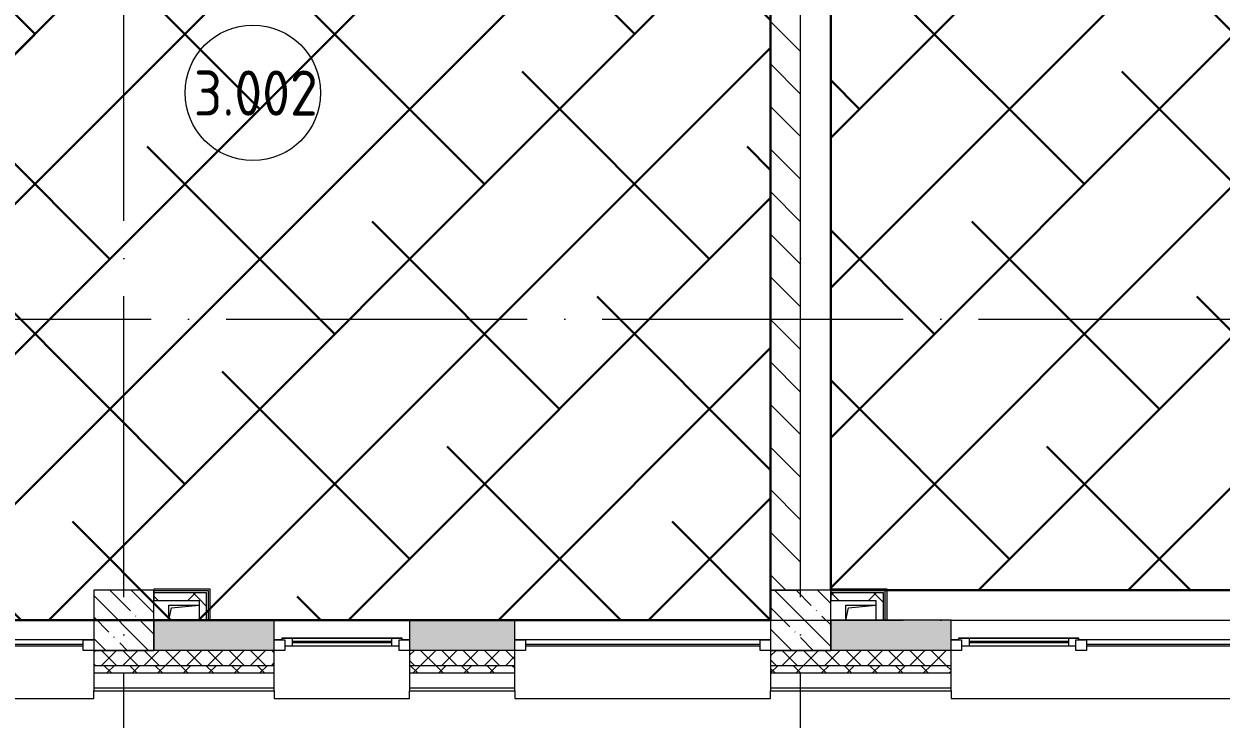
# Model space of a CAD drawing. Header units: millimetres. Extents: x -68946 to 690821, y -552984 to 293768.
# Drawn here: x 9398 to 17357, y -216373 to -211754 of the extents above; entities that cross this region are included whole.
import ezdxf

# ---------------------------------------------------------------- set-up
doc = ezdxf.new("R2010")
doc.units = ezdxf.units.MM
doc.linetypes.add('ADSK_Линия сетки', pattern=[2500, 2000, -250, 0, -250])
for name, color, linetype, lineweight in [('1.1) Стяжка 5 вып.', 30, 'Continuous', 30), ('1.3) Звуко-изол           5 вып.', 90, 'Continuous', 30), ('A-AREA-____-IDEN', 250, 'Continuous', 9), ('A-DETL-GENF-OTLN', 250, 'Continuous', 5), ('A-FLOR-____-OTLN', 250, 'Continuous', 9), ('A-GLAZ-____-MCUT', 250, 'Continuous', 9), ('A-GLAZ-____-OTLN', 250, 'Continuous', 5), ('A-WALL-____-MCUT', 250, 'Continuous', 13), ('A-WALL-____-PATT', 250, 'Continuous', 13), ('A-WALL-FNSH-MCUT', 250, 'Continuous', 13), ('I-WALL-____-OTLN', 250, 'Continuous', 9), ('S-COLS-____-MCUT', 250, 'Continuous', 25), ('S-COLS-____-OTLN', 250, 'Continuous', 9), ('S-GRID-____-OTLN', 250, 'Continuous', 9)]:
    doc.layers.add(name, color=color, linetype=linetype, lineweight=lineweight)
doc.styles.add('ISOCPEUR_1', font='isocpeur.ttf', dxfattribs={"width": 0.9, "height": 250})
pattern_1 = [(135, (-3188.22, -259241.39), (-142.5612, -142.5612), []), (135, (-3045.66, -259241.39), (-142.5612, -142.5612), [252.016, -50.403, 3.353, -47.05])]
pattern_2 = [(45, (-3188.22, -259241.39), (-141.42136, 141.42136), []), (135, (-3188.22, -259241.39), (-141.42136, -141.42136), [])]

# ---------------------------------------------------------------- blocks, each defined once
blk = doc.blocks.new('Окно_СКБ_2Ст1 - Окно_СКБ_2Ст_3300_ОК1-V37-АР1_Маркировочный план 3 этажа')
at = {"layer": 'A-GLAZ-____-MCUT'}
for p, q in [((-1650, -195), (-1650, -125)), ((-1650, -125), (-1580, -125)), ((-1580, -125), (-1580, -195)), ((750, -195), (750, -125)), ((750, -125), (820, -125)), ((820, -125), (820, -195)), ((1580, -155), (820, -155)), ((820, -155), (820, -195)), ((870, -205), (870, -155)), ((1530, -205), (1530, -155)), ((1580, -195), (1580, -125)), ((1580, -125), (1650, -125)), ((1580, -195), (1580, -155)), ((1650, -125), (1650, -195)), ((-1580, -195), (-1650, -195)), ((820, -195), (750, -195)), ((820, -195), (800, -195)), ((800, -195), (800, -205)), ((800, -205), (1600, -205)), ((1600, -205), (800, -205)), ((1650, -195), (1580, -195)), ((1600, -195), (1580, -195)), ((1600, -205), (1600, -195))]:
    blk.add_line(p, q, dxfattribs=at)
at = {"layer": 'A-GLAZ-____-MCUT', "lineweight": 5}
for p, q in [((750, -155), (-1580, -155)), ((750, -165), (-1580, -165)), ((870, -175), (1530, -175)), ((1530, -185), (870, -185))]:
    blk.add_line(p, q, dxfattribs=at)
at = {"layer": 'A-GLAZ-____-OTLN'}
for p, q in [((-1650, -195), (800, -195)), ((1600, -195), (1650, -195))]:
    blk.add_line(p, q, dxfattribs=at)
blk = doc.blocks.new('Окно_СКБ_2Ст1 - Окно_СКБ_2Ст_3300_ОК1-V35-АР1_Маркировочный план 3 этажа')
at = {"layer": 'A-GLAZ-____-MCUT'}
for p, q in [((-1650, -195), (-1650, -125)), ((-1650, -125), (-1580, -125)), ((-1580, -125), (-1580, -195)), ((750, -195), (750, -125)), ((750, -125), (820, -125)), ((820, -125), (820, -195)), ((1580, -155), (820, -155)), ((820, -155), (820, -195)), ((870, -205), (870, -155)), ((1530, -205), (1530, -155)), ((1580, -195), (1580, -125)), ((1580, -125), (1650, -125)), ((1580, -195), (1580, -155)), ((1650, -125), (1650, -195)), ((-1580, -195), (-1650, -195)), ((820, -195), (750, -195)), ((820, -195), (800, -195)), ((800, -195), (800, -205)), ((800, -205), (1600, -205)), ((1600, -205), (800, -205)), ((1650, -195), (1580, -195)), ((1600, -195), (1580, -195)), ((1600, -205), (1600, -195))]:
    blk.add_line(p, q, dxfattribs=at)
at = {"layer": 'A-GLAZ-____-MCUT', "lineweight": 5}
for p, q in [((750, -155), (-1580, -155)), ((750, -165), (-1580, -165)), ((870, -175), (1530, -175)), ((1530, -185), (870, -185))]:
    blk.add_line(p, q, dxfattribs=at)
at = {"layer": 'A-GLAZ-____-OTLN'}
for p, q in [((-1650, -195), (800, -195)), ((1600, -195), (1650, -195))]:
    blk.add_line(p, q, dxfattribs=at)
blk = doc.blocks.new('Окно_СКБ_1Ст1 - 120_Окно_СКБ_1Ст_900_ОК3л-29018700-АР1_Маркировочный план 3 этажа')
at = {"layer": 'A-GLAZ-____-MCUT'}
for p, q in [((-450, -195), (-450, -125)), ((-450, -125), (-380, -125)), ((-380, -125), (-380, -195)), ((380, -155), (-380, -155)), ((-380, -155), (-380, -195)), ((-330, -205), (-330, -155)), ((330, -205), (330, -155)), ((380, -195), (380, -125)), ((380, -125), (450, -125)), ((380, -195), (380, -155)), ((450, -125), (450, -195)), ((-380, -195), (-450, -195)), ((-380, -195), (-400, -195)), ((-400, -195), (-400, -205)), ((-400, -205), (400, -205)), ((400, -205), (-400, -205)), ((450, -195), (380, -195)), ((400, -195), (380, -195)), ((400, -205), (400, -195))]:
    blk.add_line(p, q, dxfattribs=at)
at = {"layer": 'A-GLAZ-____-MCUT', "lineweight": 5}
for p, q in [((-330, -175), (330, -175)), ((330, -185), (-330, -185))]:
    blk.add_line(p, q, dxfattribs=at)
at = {"layer": 'A-GLAZ-____-OTLN'}
for p, q in [((-450, -195), (-400, -195)), ((400, -195), (450, -195))]:
    blk.add_line(p, q, dxfattribs=at)
blk = doc.blocks.new('Окно_СКБ_1Ст1 - 120_Окно_СКБ_1Ст_1700_ОК19Л-V39-АР1_Маркировочный план 3 этажа')
at = {"layer": 'A-GLAZ-____-MCUT'}
for p, q in [((-850, -195), (-850, -125)), ((-850, -125), (-780, -125)), ((-780, -125), (-780, -195)), ((780, -195), (780, -125)), ((780, -125), (850, -125)), ((850, -125), (850, -195)), ((-780, -195), (-850, -195)), ((850, -195), (780, -195))]:
    blk.add_line(p, q, dxfattribs=at)
at = {"layer": 'A-GLAZ-____-MCUT', "lineweight": 5}
for p, q in [((780, -155), (-780, -155)), ((780, -165), (-780, -165))]:
    blk.add_line(p, q, dxfattribs=at)
at = {"layer": 'A-GLAZ-____-OTLN'}
blk.add_line((-850, -195), (850, -195), dxfattribs=at)
blk = doc.blocks.new('WNW_Отлив1 - Отлив_металлический 2-28598290-АР1_Маркировочный план 3 этажа')
at = {"layer": 'A-GLAZ-____-OTLN'}
for p, q in [((1650, 320), (-1650, 320)), ((-1650, 320), (-1650, 270)), ((1650, 270), (1650, 320))]:
    blk.add_line(p, q, dxfattribs=at)
blk = doc.blocks.new('WNW_Отлив1 - Отлив_металлический 2-28596055-АР1_Маркировочный план 3 этажа')
at = {"layer": 'A-GLAZ-____-OTLN'}
for p, q in [((450, 320), (-450, 320)), ((-450, 320), (-450, 270)), ((450, 270), (450, 320))]:
    blk.add_line(p, q, dxfattribs=at)
blk = doc.blocks.new('WNW_Отлив1 - Отлив_металлический 2-28595994-АР1_Маркировочный план 3 этажа')
at = {"layer": 'A-GLAZ-____-OTLN'}
for p, q in [((850, 320), (-850, 320)), ((-850, 320), (-850, 270)), ((850, 270), (850, 320))]:
    blk.add_line(p, q, dxfattribs=at)
blk = doc.blocks.new('_Wn_-As_OpeningMEP_floor__Rectangular - _Wn_-As_OpeningMEP_floor__Rectangular-35307840-АР1_Маркировочный план 3 этажа')
at = {"layer": 'A-DETL-GENF-OTLN', "lineweight": 5}
for p, q in [((-100, 0), (-82.3, 82.3)), ((-82.3, 82.3), (100, 100))]:
    blk.add_line(p, q, dxfattribs=at)
blk = doc.blocks.new('AAR_СКБ_Марка_Помещения_мал - Номер-28977439-АР1_Маркировочный план 3 этажа')
at = {"layer": 'A-AREA-____-IDEN'}
blk.add_circle((-0.028, 0), 3, dxfattribs=at)

msp = doc.modelspace()

# ---------------------------------------------------------------- hatches: boundary and pattern name
at = {"layer": '1.1) Стяжка 5 вып.', "lineweight": 30, "true_color": 0xf26722}
h = msp.add_hatch(dxfattribs=at)
h.set_pattern_fill('ANSI32', color=30, scale=222)
h.paths.add_polyline_path([(23361.7544, -208066.3886), (14761.7544, -208066.3886), (14761.7544, -215516.3886), (23361.7544, -215516.3886)])
h = msp.add_hatch(dxfattribs=at)
h.set_pattern_fill('ANSI32', color=30, scale=222)
h.paths.add_polyline_path([(14361.7544, -208466.3886), (-3188.2237, -208466.3886), (-3188.2237, -215438.388), (-2570.2028, -215438.388), (-2570.2028, -215716.3886), (14361.7544, -215716.3886)])
at = {"layer": '1.3) Звуко-изол           5 вып.', "lineweight": 30}
h = msp.add_hatch(dxfattribs=at)
h.set_pattern_fill('ANSI38', color=256, scale=222)
h.paths.add_polyline_path([(23361.7544, -208066.3886), (14761.7544, -208066.3886), (14761.7544, -215516.3886), (23361.7544, -215516.3886)])
h = msp.add_hatch(dxfattribs=at)
h.set_pattern_fill('ANSI38', color=256, scale=222)
h.paths.add_polyline_path([(14361.7544, -208466.3886), (-3188.2237, -208466.3886), (-3188.2237, -215438.388), (-2570.2028, -215438.388), (-2570.2028, -215716.3886), (14361.7544, -215716.3886)])
at = {"layer": 'A-WALL-____-PATT', "lineweight": 15, "true_color": 0x000000}
h = msp.add_hatch(dxfattribs=at)
h.set_pattern_fill('FP_1', color=18, style=0, pattern_type=2)
h.set_pattern_definition([(135, (-3188.22, -259241.39), (-141.42136, -141.42136), [])])
h.paths.add_polyline_path([(14561.7763, -215516.3886), (14561.7763, -208466.3886), (14361.7763, -208466.3886), (14361.7763, -215516.3886)])
h = msp.add_hatch(dxfattribs=at)
h.set_pattern_fill('FP_51', color=18, style=0, pattern_type=2)
h.set_pattern_definition(pattern_2)
h.paths.add_polyline_path([(10561.7763, -215584.3886), (10561.7763, -215534.3886), (10261.7763, -215534.3886), (10261.7763, -215584.3886), (10560.4701, -215584.3886)])
h = msp.add_hatch(dxfattribs=at)
h.set_pattern_fill('FP_51', color=18, style=0, pattern_type=2)
h.set_pattern_definition(pattern_2)
h.paths.add_polyline_path([(10565.8583, -215716.3886), (10611.7763, -215716.3886), (10611.7763, -215534.3886), (10561.7763, -215534.3886), (10561.7763, -215716.3886)])
h = msp.add_hatch(dxfattribs=at)
h.set_pattern_fill('FP_51', color=18, style=0, pattern_type=2)
h.set_pattern_definition(pattern_2)
h.paths.add_polyline_path([(14761.7763, -215584.3886), (15061.7763, -215584.3886), (15061.7763, -215534.3886), (14761.7763, -215534.3886), (14761.7763, -215577.3899)])
h = msp.add_hatch(dxfattribs=at)
h.set_pattern_fill('FP_51', color=18, style=0, pattern_type=2)
h.set_pattern_definition(pattern_2)
h.paths.add_polyline_path([(15111.7763, -215716.3886), (15111.7763, -215534.3886), (15061.7763, -215534.3886), (15061.7763, -215716.3886)])
h = msp.add_hatch(dxfattribs=at)
h.set_pattern_fill('FP_50', color=18, style=0, pattern_type=2)
h.set_pattern_definition([(50, (-3188.22, -259241.4), (364.3679, -31.8783), [38.1, -419.1]), (355, (-3188.22, -259241.4), (-70.4859, 382.1133), [30.48, -335.28]), (100.451, (-3157.86, -259244.05), (293.885, 350.2334), [32.38, -356.18]), (46.184, (-3188.22, -259139.8), (542.1585, -84.0858), [57.15, -628.65]), (96.636, (-3143.04, -259146.8), (474.805, 494.8554), [48.57, -534.27]), (351.184, (-3188.2, -259139.8), (474.8102, 494.85), [45.72, -502.92]), (21, (-3137.42, -259165.2), (303.2285, -204.5305), [38.1, -419.1]), (326, (-3137.42, -259165.2), (123.6039, 368.376), [30.48, -335.28]), (71.451, (-3112.15, -259182.23), (426.8341, 163.8427), [32.38, -356.18]), (37.5, (-3188.22, -259241.39), (6.17665, 169.11015), [16.764, -314.452, 16.764, -323.596, -336.55]), (37.5, (-3188.22, -259241.39), (6.17665, 169.11015), [-671.576, 16.764, -319.786]), (7.5, (-3188.22, -259241.39), (133.63888, 200.3615), [16.764, -177.292, 16.764, -306.832, -128.27]), (7.5, (-3188.22, -259241.39), (133.63888, 200.3615), [-517.652, 16.764, -111.506]), (327.5, (-3301.51, -259241.39), (271.18182, -11.45836), [16.764, -110.236, 16.764, -379.476, -525.78]), (327.5, (-3301.51, -259241.39), (271.18182, -11.45836), [-523.24, 16.764, -509.016]), (317.5, (-3352.3, -259241.4), (296.2585, 50.85285), [16.764, -148.336, 16.764, -246.38, -373.38]), (317.5, (-3352.3, -259241.4), (296.2585, 50.85285), [-428.244, 16.764, -356.616])])
h.paths.add_polyline_path([(-2838.2456, -215916.3886), (-2438.2237, -215916.3886), (-2438.2237, -215716.3886), (-2988.2456, -215716.3886), (-2988.2456, -215916.3886)])
h.paths.add_polyline_path([(1361.7763, -215916.3886), (2061.7763, -215916.3886), (2061.7763, -215716.3886), (1261.7544, -215716.3886), (1261.7544, -215916.3886), (1346.8153, -215916.3886)])
h.paths.add_polyline_path([(5761.7544, -215916.3886), (6561.7763, -215916.3886), (6561.7763, -215716.3886), (5761.7544, -215716.3886), (5761.7544, -215880.8938)])
h.paths.add_polyline_path([(10361.7763, -215916.3886), (11061.7763, -215916.3886), (11061.7763, -215716.3886), (10261.7544, -215716.3886), (10261.7544, -215916.3886)])
h.paths.add_polyline_path([(11961.7763, -215916.3886), (12661.7763, -215916.3886), (12661.7763, -215716.3886), (11961.7763, -215716.3886), (11961.7763, -215790.0732)])
h.paths.add_polyline_path([(14761.7544, -215916.3886), (15561.7763, -215916.3886), (15561.7763, -215716.3886), (14761.7544, -215716.3886)])
h.paths.add_polyline_path([(19382.1845, -215916.3886), (20061.7763, -215916.3886), (20061.7763, -215716.3886), (19261.7544, -215716.3886), (19261.7544, -215916.3886), (19361.7763, -215916.3886)])
h.paths.add_polyline_path([(23934.7374, -215916.3886), (24561.7763, -215916.3886), (24561.7763, -215716.3886), (23761.7544, -215716.3886), (23761.7544, -215916.3886), (23929.8461, -215916.3886)])
h.paths.add_polyline_path([(32470.3361, -215916.3886), (32761.7544, -215916.3886), (32761.7544, -215716.3886), (32361.7763, -215716.3886), (32361.7763, -215916.3886), (32461.7763, -215916.3886)])
h.paths.add_polyline_path([(28696.7116, -215916.3886), (29061.7763, -215916.3886), (29061.7763, -215716.3886), (28261.7544, -215716.3886), (28261.7544, -215916.3886), (28590.3478, -215916.3886)])
h.paths.add_polyline_path([(30661.7763, -215916.3886), (30661.7763, -215716.3886), (29961.7763, -215716.3886), (29961.7763, -215916.3886)])
h.paths.add_polyline_path([(37349.5314, -215916.3886), (37661.7544, -215916.3886), (37661.7544, -215716.3886), (36861.7763, -215716.3886), (36861.7763, -215916.3886), (37161.7763, -215916.3886)])
h.paths.add_polyline_path([(33310.4662, -215916.3886), (33561.7763, -215916.3886), (33561.7763, -215716.3886), (33161.7544, -215716.3886), (33161.7544, -215916.3886), (33261.7763, -215916.3886)])
h.paths.add_polyline_path([(41697.2383, -215916.3886), (42161.7544, -215916.3886), (42161.7544, -215716.3886), (41361.7763, -215716.3886), (41361.7763, -215916.3886), (41686.2329, -215916.3886)])
h.paths.add_polyline_path([(51161.7544, -215916.3886), (51161.7544, -215716.3886), (50361.7763, -215716.3886), (50361.7763, -215916.3886), (51061.7763, -215916.3886)])
h.paths.add_polyline_path([(45998.2911, -215916.3886), (46661.7544, -215916.3886), (46661.7544, -215716.3886), (45861.7763, -215716.3886), (45861.7763, -215916.3886)])
h.paths.add_polyline_path([(48661.7763, -215916.3886), (48661.7763, -215716.3886), (47961.7763, -215716.3886), (47961.7763, -215916.3886)])
h.paths.add_polyline_path([(55249.3186, -215916.3886), (55661.7544, -215916.3886), (55661.7544, -215716.3886), (54861.7763, -215716.3886), (54861.7763, -215916.3886), (55225.8002, -215916.3886)])
h.paths.add_polyline_path([(59948.3621, -215916.3886), (60161.7544, -215916.3886), (60161.7544, -215716.3886), (59361.7763, -215716.3886), (59361.7763, -215916.3886), (59937.3398, -215916.3886)])
h.paths.add_polyline_path([(61536.8153, -215916.3886), (62161.7763, -215916.3886), (62161.7763, -215716.3886), (61461.7763, -215716.3886), (61461.7763, -215916.3886)])
h.paths.add_polyline_path([(65841.7763, -215916.3886), (65861.7763, -215916.3289), (65861.7763, -215716.3886), (63861.7763, -215716.3886), (63861.7763, -215916.3886), (65606.7479, -215916.3886)])
h = msp.add_hatch(dxfattribs=at)
h.set_pattern_fill('FP_17', color=18, style=0, pattern_type=2)
h.set_pattern_definition([(45, (-3188.22, -259241.39), (-70.71068, 70.71068), []), (135, (-3188.22, -259241.39), (-70.71068, -70.71068), [])])
h.paths.add_polyline_path([(65861.7763, -216016.3886), (65861.7763, -215916.3886), (63861.7763, -215916.3886), (63861.7763, -216016.3886), (65841.7763, -216016.3886)])
h.paths.add_polyline_path([(61736.8153, -216016.3886), (62161.7763, -216016.3886), (62161.7763, -215916.3886), (61461.7763, -215916.3886), (61461.7763, -216016.3886), (61583.34, -216016.3886)])
h.paths.add_polyline_path([(59839.5547, -216016.3886), (60561.7763, -216016.3886), (60561.7544, -215916.3886), (59361.7763, -215916.3886), (59361.7763, -216016.3886)])
h.paths.add_polyline_path([(56061.7544, -216016.3886), (56061.7763, -216016.3886), (56061.7544, -215916.3886), (54861.7763, -215916.3886), (54861.7763, -216016.3886), (55802.5195, -216016.3886)])
h.paths.add_polyline_path([(51561.7544, -216016.3886), (51561.7763, -216016.3886), (51561.7544, -215916.3886), (50361.7763, -215916.3886), (50361.7763, -216016.3886), (51161.7544, -216016.3886)])
h.paths.add_polyline_path([(45861.7763, -216016.3886), (47061.7763, -216016.3886), (47061.7544, -215916.3886), (45861.7763, -215916.3886)])
h.paths.add_polyline_path([(47961.7763, -216016.3886), (48661.7763, -216016.3886), (48661.7763, -215916.3886), (47961.7763, -215916.3886)])
h.paths.add_polyline_path([(41694.385, -216016.3886), (42561.7763, -216016.3886), (42561.7544, -215916.3886), (41361.7763, -215916.3886), (41361.7763, -216016.3886), (41687.8633, -216016.3886)])
h.paths.add_polyline_path([(37361.7763, -216016.3886), (38061.7763, -216016.3886), (38061.7544, -215916.3886), (36861.7763, -215916.3886), (36861.7763, -216016.3886), (37345.4498, -216016.3886)])
h.paths.add_polyline_path([(33310.4662, -216016.3886), (33561.7763, -216016.3886), (33561.7763, -215916.3886), (32361.7763, -215916.3886), (32361.7763, -216016.3886), (33261.7763, -216016.3886)])
h.paths.add_polyline_path([(28561.7763, -216016.3886), (29061.7763, -216016.3886), (29061.7763, -215916.3886), (27861.7763, -215916.3886), (27861.7763, -216016.3886), (28467.2111, -216016.3886)])
h.paths.add_polyline_path([(30661.7763, -216016.3886), (30661.7763, -215916.3886), (29961.7763, -215916.3886), (29961.7763, -216016.3886)])
h.paths.add_polyline_path([(23761.7544, -216016.3886), (24561.7763, -216016.3886), (24561.7763, -215916.3886), (23361.7763, -215916.3886), (23361.7763, -216016.3886), (23506.2378, -216016.3886)])
h.paths.add_polyline_path([(20061.7763, -216016.3886), (20061.7763, -215916.3886), (18861.7763, -215916.3886), (18861.7763, -216016.3886), (19599.8716, -216016.3886)])
h.paths.add_polyline_path([(14861.7763, -216016.3886), (15561.7763, -216016.3886), (15561.7763, -215916.3886), (14361.7763, -215916.3886), (14361.7763, -216016.3886), (14855.448, -216016.3886)])
h.paths.add_polyline_path([(12548.5707, -216016.3886), (12661.7763, -216016.3886), (12661.7763, -215916.3886), (11961.7763, -215916.3886), (11961.7763, -216016.3886)])
h.paths.add_polyline_path([(10261.7544, -216016.3886), (11061.7763, -216016.3886), (11061.7763, -215916.3886), (9861.7763, -215916.3886), (9861.7763, -216016.3886), (10241.6935, -216016.3886)])
h.paths.add_polyline_path([(5627.9389, -216016.3886), (6561.7763, -216016.3886), (6561.7763, -215916.3886), (5361.7763, -215916.3886), (5361.7763, -216016.3886)])
h.paths.add_polyline_path([(1467.7525, -216016.3886), (2061.7763, -216016.3886), (2061.7763, -215916.3886), (861.7763, -215916.3886), (861.7763, -216016.3886), (1416.1993, -216016.3886)])
h.paths.add_polyline_path([(-3388.2456, -216016.3886), (-2438.2237, -216016.3886), (-2438.2237, -215916.3886), (-3488.2456, -215916.3886), (-3488.2456, -216016.3886), (-3438.2511, -216016.3886)])
h = msp.add_hatch(dxfattribs=at)
h.set_pattern_fill('FP_16', color=18, style=0, pattern_type=2)
h.set_pattern_definition([(135, (-3188.22, -259241.39), (-84.85281, -84.85281), []), (225, (-3188.22, -259241.39), (84.85281, -84.85281), [])])
h.paths.add_polyline_path([(65861.7763, -216066.3886), (65861.7763, -216016.3886), (63861.7763, -216016.3886), (63861.7763, -216066.3886), (65841.7763, -216066.3886)])
h.paths.add_polyline_path([(61536.8153, -216066.3886), (62161.7763, -216066.3886), (62161.7763, -216016.3886), (61461.7763, -216016.3886), (61461.7763, -216066.3886)])
h.paths.add_polyline_path([(60561.7763, -216066.3886), (60561.7544, -216016.3895), (59361.7763, -216016.3886), (59361.7763, -216066.3886), (60561.7544, -216066.3886)])
h.paths.add_polyline_path([(56061.7544, -216066.3886), (56061.7763, -216066.3886), (56061.7544, -216016.3895), (54861.7763, -216016.3886), (54861.7763, -216066.3886), (55802.5195, -216066.3886)])
h.paths.add_polyline_path([(51561.7544, -216066.3886), (51561.7763, -216066.3886), (51561.7544, -216016.3895), (50361.7763, -216016.3886), (50361.7763, -216066.3886), (51161.7544, -216066.3886)])
h.paths.add_polyline_path([(47961.7763, -216066.3886), (48661.7763, -216066.3886), (48661.7763, -216016.3886), (47961.7763, -216016.3886)])
h.paths.add_polyline_path([(47061.7544, -216066.3886), (47061.7763, -216066.3886), (47061.7544, -216016.3895), (45861.7763, -216016.3886), (45861.7763, -216066.3886), (46661.7544, -216066.3886)])
h.paths.add_polyline_path([(41361.7763, -216066.3886), (42561.7763, -216066.3886), (42561.7544, -216016.3895), (41361.7763, -216016.3886)])
h.paths.add_polyline_path([(36861.7763, -216066.3886), (38061.7763, -216066.3886), (38061.7544, -216016.3895), (36861.7763, -216016.3886)])
h.paths.add_polyline_path([(32522.3062, -216066.3886), (33561.7763, -216066.3886), (33561.7763, -216016.3886), (32361.7763, -216016.3886), (32361.7763, -216066.3886), (32514.9693, -216066.3886)])
h.paths.add_polyline_path([(29961.7763, -216066.3886), (30661.7763, -216066.3886), (30661.7763, -216016.3886), (29961.7763, -216016.3886)])
h.paths.add_polyline_path([(28392.3886, -216066.3886), (29061.7763, -216066.3886), (29061.7763, -216016.3886), (27861.7763, -216016.3886), (27861.7763, -216066.3886), (28361.7763, -216066.3886)])
h.paths.add_polyline_path([(23899.6826, -216066.3886), (24561.7763, -216066.3886), (24561.7763, -216016.3886), (23361.7763, -216016.3886), (23361.7763, -216066.3886), (23861.7763, -216066.3886)])
h.paths.add_polyline_path([(19361.7763, -216066.3886), (20061.7763, -216066.3886), (20061.7763, -216016.3886), (18861.7763, -216016.3886), (18861.7763, -216066.3886), (19261.7544, -216066.3886)])
h.paths.add_polyline_path([(14861.7763, -216066.3886), (15561.7763, -216066.3886), (15561.7763, -216016.3886), (14361.7763, -216016.3886), (14361.7763, -216066.3886), (14859.7355, -216066.3886)])
h.paths.add_polyline_path([(12548.5707, -216066.3886), (12661.7763, -216066.3886), (12661.7763, -216016.3886), (11961.7763, -216016.3886), (11961.7763, -216066.3886)])
h.paths.add_polyline_path([(9861.7763, -216066.3886), (11061.7763, -216066.3886), (11061.7763, -216016.3886), (9861.7763, -216016.3886)])
h.paths.add_polyline_path([(5627.9389, -216066.3886), (6561.7763, -216066.3886), (6561.7763, -216016.3886), (5361.7763, -216016.3886), (5361.7763, -216066.3886)])
h.paths.add_polyline_path([(1346.8153, -216066.3886), (2061.7763, -216066.3886), (2061.7763, -216016.3886), (861.7763, -216016.3886), (861.7763, -216066.3886), (1261.7544, -216066.3886)])
h.paths.add_polyline_path([(-3088.2237, -216066.3886), (-2438.2237, -216066.3886), (-2438.2237, -216016.3886), (-3538.2456, -216016.3886), (-3538.2456, -216066.3886), (-3388.1847, -216066.3886)])
at = {"layer": 'S-COLS-____-OTLN', "lineweight": 5, "true_color": 0x000000}
h = msp.add_hatch(dxfattribs=at)
h.set_pattern_fill('FP_24', color=18, style=0, pattern_type=2)
h.set_pattern_definition(pattern_1)
h.paths.add_polyline_path([(10261.7544, -215916.3886), (10261.7544, -215516.3886), (9861.7544, -215516.3886), (9861.7763, -215916.3886), (10241.6935, -215916.3886)])
h = msp.add_hatch(dxfattribs=at)
h.set_pattern_fill('FP_24', color=18, style=0, pattern_type=2)
h.set_pattern_definition(pattern_1)
h.paths.add_polyline_path([(14761.7544, -215916.3886), (14761.7544, -215516.3886), (14361.7544, -215516.3886), (14361.7763, -215916.3886), (14561.7763, -215916.3886)])

# ---------------------------------------------------------------- linework, layer by layer
at = {"layer": '1.1) Стяжка 5 вып.', "lineweight": 30}
for points in [[(14761.7544, -208066.3886), (23361.7544, -208066.3886), (23361.7544, -215516.3886), (14761.7544, -215516.3886)], [(14361.7544, -208466.3886), (-3188.2237, -208466.3886), (-3188.2237, -215716.3886), (14361.7544, -215716.3886)]]:
    msp.add_lwpolyline(points, close=True, dxfattribs=at)
at = {"layer": 'A-FLOR-____-OTLN', "color": 18, "lineweight": 5, "true_color": 0x000000}
for p, q in [((10361.7763, -215716.3886), (10361.7763, -215616.3886)), ((10361.7763, -215616.3886), (10561.7763, -215616.3886)), ((14861.7763, -215716.3886), (14861.7763, -215616.3886)), ((14861.7763, -215616.3886), (15061.7763, -215616.3886))]:
    msp.add_line(p, q, dxfattribs=at)
at = {"layer": 'A-WALL-____-MCUT', "color": 18, "lineweight": 15, "true_color": 0x000000}
for p, q in [((14361.7763, -208466.3886), (14361.7763, -215516.3886)), ((14561.7763, -215516.3886), (14561.7763, -208466.3886)), ((10624.2763, -215521.8886), (10261.7763, -215521.8886)), ((10624.2763, -215716.3886), (10624.2763, -215521.8886)), ((14361.7763, -215516.3886), (14561.7763, -215516.3886)), ((15124.2763, -215521.8886), (14761.7763, -215521.8886)), ((15124.2763, -215716.3886), (15124.2763, -215521.8886)), ((10261.7763, -215534.3886), (10261.7763, -215584.3886)), ((10611.7763, -215534.3886), (10261.7763, -215534.3886)), ((10261.7763, -215584.3886), (10561.7763, -215584.3886)), ((10561.7763, -215584.3886), (10561.7763, -215716.3886)), ((10611.7763, -215716.3886), (10611.7763, -215534.3886)), ((14761.7763, -215534.3886), (14761.7763, -215584.3886)), ((15111.7763, -215534.3886), (14761.7763, -215534.3886)), ((14761.7763, -215584.3886), (15061.7763, -215584.3886)), ((15061.7763, -215584.3886), (15061.7763, -215716.3886)), ((15111.7763, -215716.3886), (15111.7763, -215534.3886)), ((11061.7763, -215716.3886), (10261.7544, -215716.3886)), ((10261.7544, -215716.3886), (10261.7544, -215916.3886)), ((11061.7763, -215916.3886), (11061.7763, -215716.3886)), ((12661.7763, -215716.3886), (11961.7763, -215716.3886)), ((11961.7763, -215716.3886), (11961.7763, -215916.3886)), ((12661.7763, -215916.3886), (12661.7763, -215716.3886)), ((15561.7763, -215716.3886), (14761.7544, -215716.3886)), ((14761.7544, -215716.3886), (14761.7544, -215916.3886)), ((15561.7763, -215916.3886), (15561.7763, -215716.3886)), ((10261.7544, -215916.3886), (9861.7763, -215916.3886)), ((9861.7763, -215916.3886), (9861.7763, -216066.3886)), ((11061.7763, -215916.3886), (10261.7544, -215916.3886)), ((11061.7763, -216066.3886), (11061.7763, -215916.3886)), ((11961.7763, -215916.3886), (11961.7763, -216066.3886)), ((12661.7763, -215916.3886), (11961.7763, -215916.3886)), ((12661.7763, -216066.3886), (12661.7763, -215916.3886)), ((14761.7544, -215916.3886), (14361.7763, -215916.3886)), ((14361.7763, -215916.3886), (14361.7763, -216066.3886)), ((15561.7763, -215916.3886), (14761.7544, -215916.3886)), ((15561.7763, -216066.3886), (15561.7763, -215916.3886)), ((9861.7763, -216016.3886), (11061.7763, -216016.3886)), ((9861.7763, -216066.3886), (11061.7763, -216066.3886)), ((11961.7763, -216016.3886), (12661.7763, -216016.3886)), ((11961.7763, -216066.3886), (12661.7763, -216066.3886)), ((14361.7763, -216016.3886), (15561.7763, -216016.3886)), ((14361.7763, -216066.3886), (15561.7763, -216066.3886)), ((9861.7763, -216166.3886), (11061.7763, -216166.3886)), ((11961.7763, -216166.3886), (12661.7763, -216166.3886)), ((14361.7763, -216166.3886), (15561.7763, -216166.3886))]:
    msp.add_line(p, q, dxfattribs=at)
at = {"layer": 'A-WALL-FNSH-MCUT', "lineweight": 15}
for p, q in [((10636.7763, -215509.3886), (10261.7763, -215509.3886)), ((10261.7763, -215509.3886), (10261.7763, -215534.3886)), ((10636.7763, -215716.3886), (10636.7763, -215509.3886)), ((15136.7763, -215509.3886), (14761.7763, -215509.3886)), ((14761.7763, -215509.3886), (14761.7763, -215534.3886)), ((15136.7763, -215716.3886), (15136.7763, -215509.3886)), ((9861.7763, -216066.3886), (9861.7763, -216186.3886)), ((11061.7763, -216186.3886), (11061.7763, -216066.3886)), ((11961.7763, -216066.3886), (11961.7763, -216186.3886)), ((12661.7763, -216186.3886), (12661.7763, -216066.3886)), ((14361.7763, -216066.3886), (14361.7763, -216186.3886)), ((15561.7763, -216186.3886), (15561.7763, -216066.3886)), ((9861.7763, -216186.3886), (11061.7763, -216186.3886)), ((11961.7763, -216186.3886), (12661.7763, -216186.3886)), ((14361.7763, -216186.3886), (15561.7763, -216186.3886))]:
    msp.add_line(p, q, dxfattribs=at)
at = {"layer": 'I-WALL-____-OTLN', "color": 18, "lineweight": 15, "true_color": 0x000000}
for p, q in [((6561.7763, -215716.3886), (9861.7544, -215716.3886)), ((11061.7763, -215716.3886), (11961.7763, -215716.3886)), ((12661.7763, -215716.3886), (14361.7544, -215716.3886)), ((15561.7763, -215716.3886), (18861.7544, -215716.3886))]:
    msp.add_line(p, q, dxfattribs=at)
at = {"layer": 'S-COLS-____-MCUT', "color": 18, "lineweight": 5, "true_color": 0x000000}
for p, q in [((10261.7544, -215516.3886), (9861.7544, -215516.3886)), ((9861.7544, -215516.3886), (9861.7544, -215916.3886)), ((10261.7544, -215716.3886), (10261.7544, -215516.3886)), ((14361.7544, -215516.3886), (14361.7544, -215916.3886)), ((14761.7544, -215516.3886), (14561.7763, -215516.3886)), ((14761.7544, -215716.3886), (14761.7544, -215516.3886)), ((9861.7544, -215916.3886), (10261.7544, -215916.3886)), ((14361.7544, -215916.3886), (14761.7544, -215916.3886))]:
    msp.add_line(p, q, dxfattribs=at)
at = {"layer": 'S-COLS-____-OTLN', "color": 18, "lineweight": 5, "true_color": 0x000000}
for p, q in [((14561.7763, -215516.3886), (14361.7544, -215516.3886)), ((10261.7544, -215916.3886), (10261.7544, -215716.3886)), ((14761.7544, -215916.3886), (14761.7544, -215716.3886))]:
    msp.add_line(p, q, dxfattribs=at)
at = {"layer": 'S-GRID-____-OTLN', "color": 18, "linetype": 'ADSK_Линия сетки', "true_color": 0x000000}
for p, q in [((10061.7763, -220563.733), (10061.7763, -199653.1503)), ((14561.7763, -220563.733), (14561.7763, -199653.1503)), ((-6757.7749, -213716.3886), (70471.963, -213716.3886)), ((-6757.7749, -215716.3886), (70471.963, -215716.3886))]:
    msp.add_line(p, q, dxfattribs=at)

# ---------------------------------------------------------------- block references
at = {"layer": 'A-AREA-____-IDEN', "color": 18, "true_color": 0x000000, "xscale": 150, "yscale": 150, "zscale": 150}
msp.add_blockref('AAR_СКБ_Марка_Помещения_мал - Номер-28977439-АР1_Маркировочный план 3 этажа', (10923.7761, -212212.0818), dxfattribs=at)
at = {"layer": 'A-GLAZ-____-OTLN', "color": 18, "true_color": 0x000000}
for p in [(10461.7763, -215716.3886), (14961.7763, -215716.3886)]:
    msp.add_blockref('_Wn_-As_OpeningMEP_floor__Rectangular - _Wn_-As_OpeningMEP_floor__Rectangular-35307840-АР1_Маркировочный план 3 этажа', p, dxfattribs=at)
at = {"layer": 'A-GLAZ-____-OTLN', "color": 18, "true_color": 0x000000, "rotation": 180}
for name, p in [('Окно_СКБ_2Ст1 - Окно_СКБ_2Ст_3300_ОК1-V35-АР1_Маркировочный план 3 этажа', (8211.7763, -216041.3886)), ('Окно_СКБ_1Ст1 - 120_Окно_СКБ_1Ст_900_ОК3л-29018700-АР1_Маркировочный план 3 этажа', (11511.7763, -216041.3886)), ('Окно_СКБ_1Ст1 - 120_Окно_СКБ_1Ст_1700_ОК19Л-V39-АР1_Маркировочный план 3 этажа', (13511.7763, -216041.3886)), ('Окно_СКБ_2Ст1 - Окно_СКБ_2Ст_3300_ОК1-V37-АР1_Маркировочный план 3 этажа', (17211.7763, -216041.3886)), ('WNW_Отлив1 - Отлив_металлический 2-28598290-АР1_Маркировочный план 3 этажа', (8211.7763, -215916.3886)), ('WNW_Отлив1 - Отлив_металлический 2-28596055-АР1_Маркировочный план 3 этажа', (11511.7763, -215916.3886)), ('WNW_Отлив1 - Отлив_металлический 2-28595994-АР1_Маркировочный план 3 этажа', (13511.7763, -215916.3886)), ('WNW_Отлив1 - Отлив_металлический 2-28598290-АР1_Маркировочный план 3 этажа', (17211.7763, -215916.3886))]:
    msp.add_blockref(name, p, dxfattribs=at)

# ---------------------------------------------------------------- texts
at = {"layer": 'A-AREA-____-IDEN', "color": 18, "true_color": 0x000000, "insert": (10527.0369, -212063.422), "char_height": 300, "width": 654.177, "attachment_point": 1, "style": 'ISOCPEUR_1'}
msp.add_mtext('3.002', dxfattribs=at)

doc.saveas('drawing.dxf')
